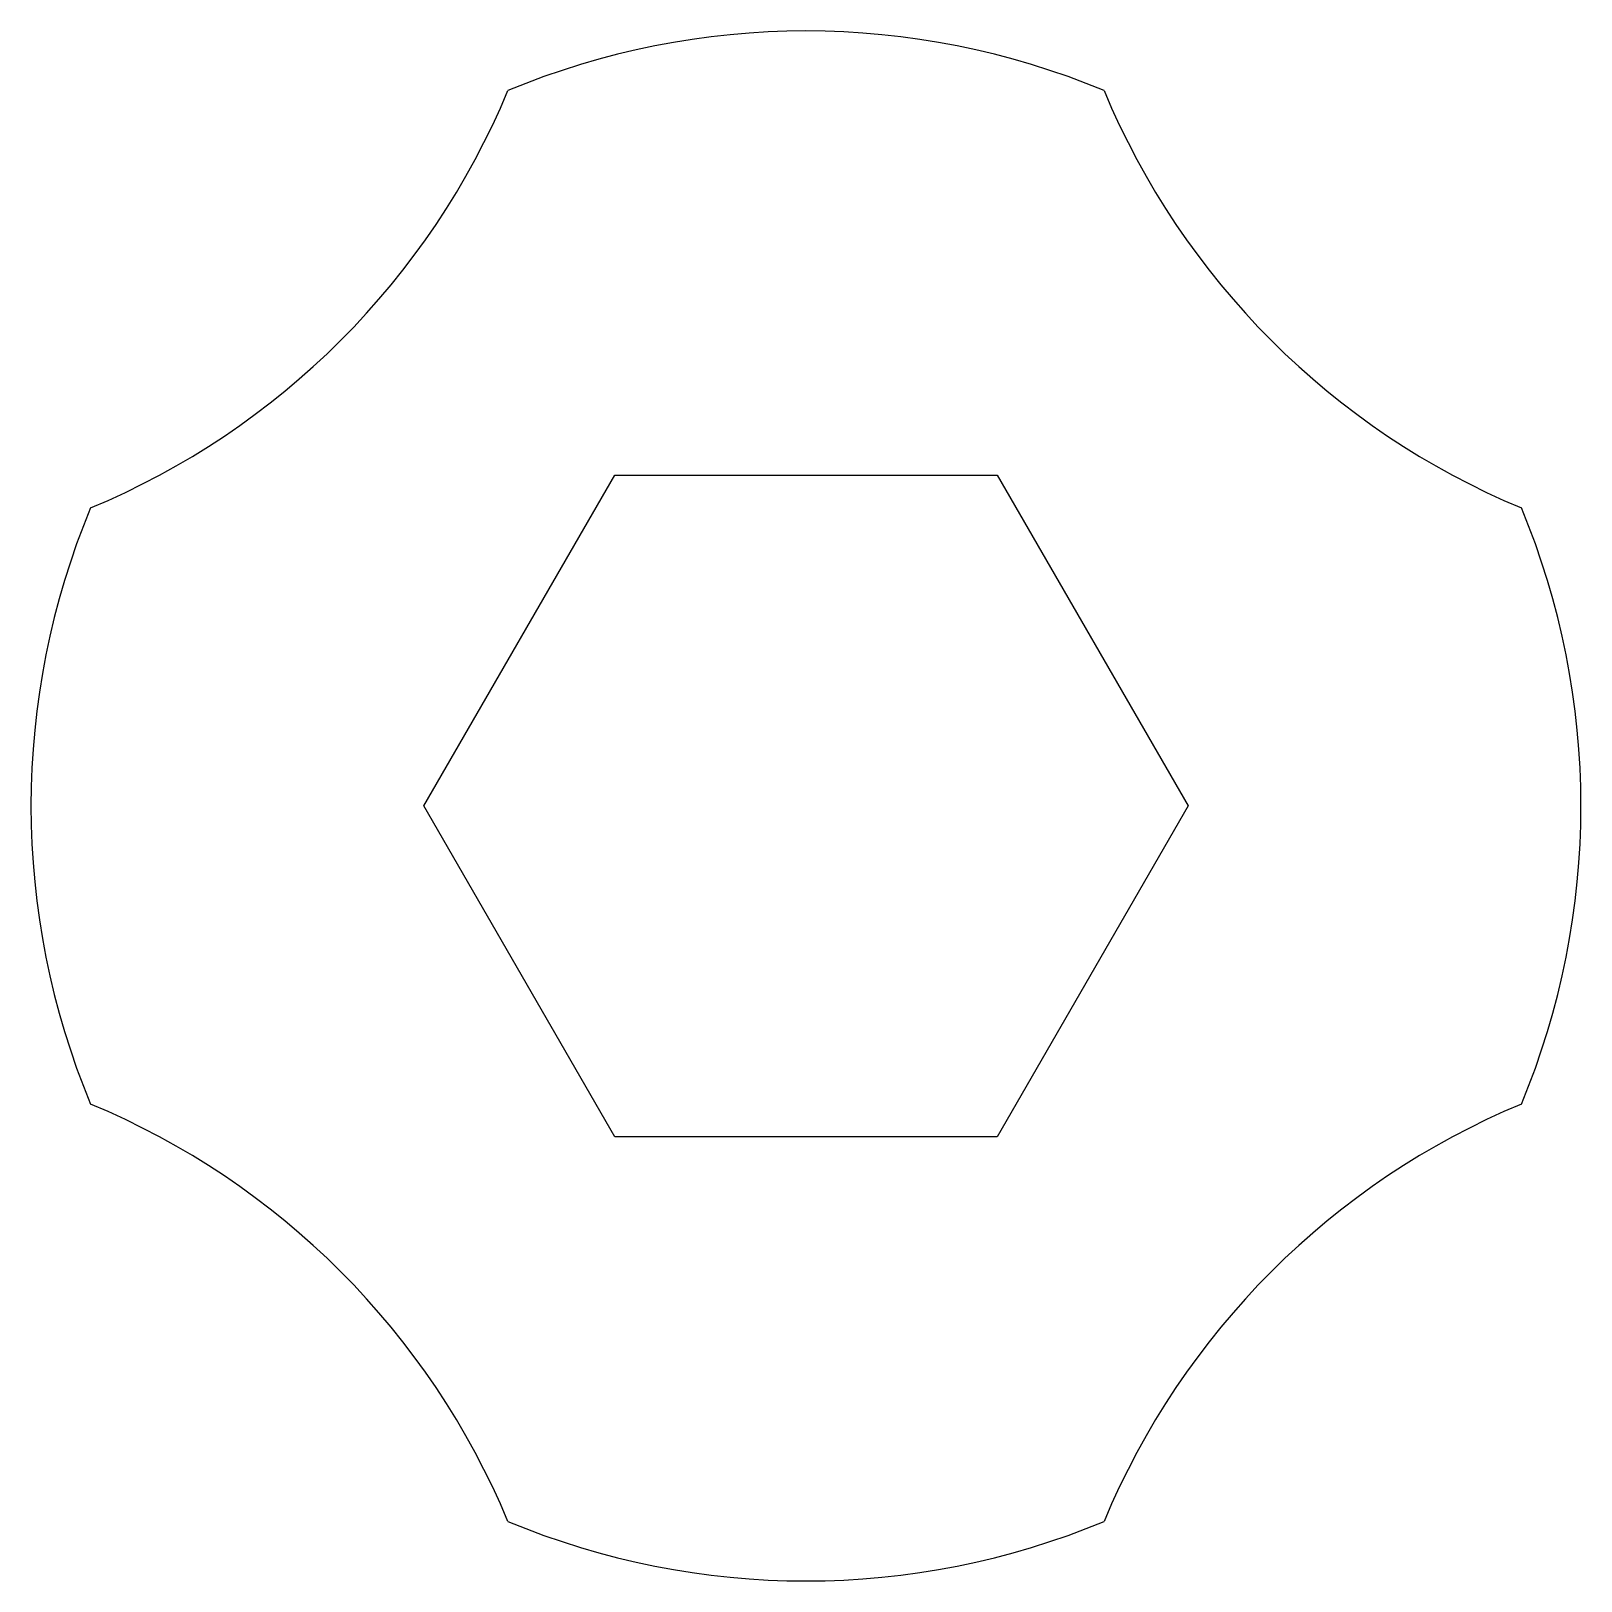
# Paper-space layout '_Corrente' of a CAD drawing. Header units: millimetres. Extents: x -13 to 13, y -13 to 13.
import ezdxf

# ---------------------------------------------------------------- set-up
doc = ezdxf.new("R2010")
doc.units = ezdxf.units.MM

psp = doc.layouts.new('_Corrente')

# ---------------------------------------------------------------- linework, layer by layer
at = {"color": 7, "linetype": 'Continuous', "lineweight": 25}
for p, q in [((-6.409, 0), (-3.204, 5.55)), ((-3.204, 5.55), (3.204, 5.55)), ((3.204, 5.55), (6.409, 0)), ((-3.204, -5.55), (-6.409, 0)), ((6.409, 0), (3.204, -5.55)), ((3.204, -5.55), (-3.204, -5.55))]:
    psp.add_line(p, q, dxfattribs=at)
for centre, start, end in [((0, 0), 67.3801, 112.6199), ((-17, 17), 292.6199, 337.3801), ((17, 17), 202.6199, 247.3801), ((0, 0), 157.3801, 202.6199), ((0, 0), 337.3801, 22.6199), ((-17, -17), 22.6199, 67.3801), ((17, -17), 112.6199, 157.3801), ((0, 0), 247.3801, 292.6199)]:
    psp.add_arc(centre, 13, start, end, dxfattribs=at)

doc.saveas('drawing.dxf')
